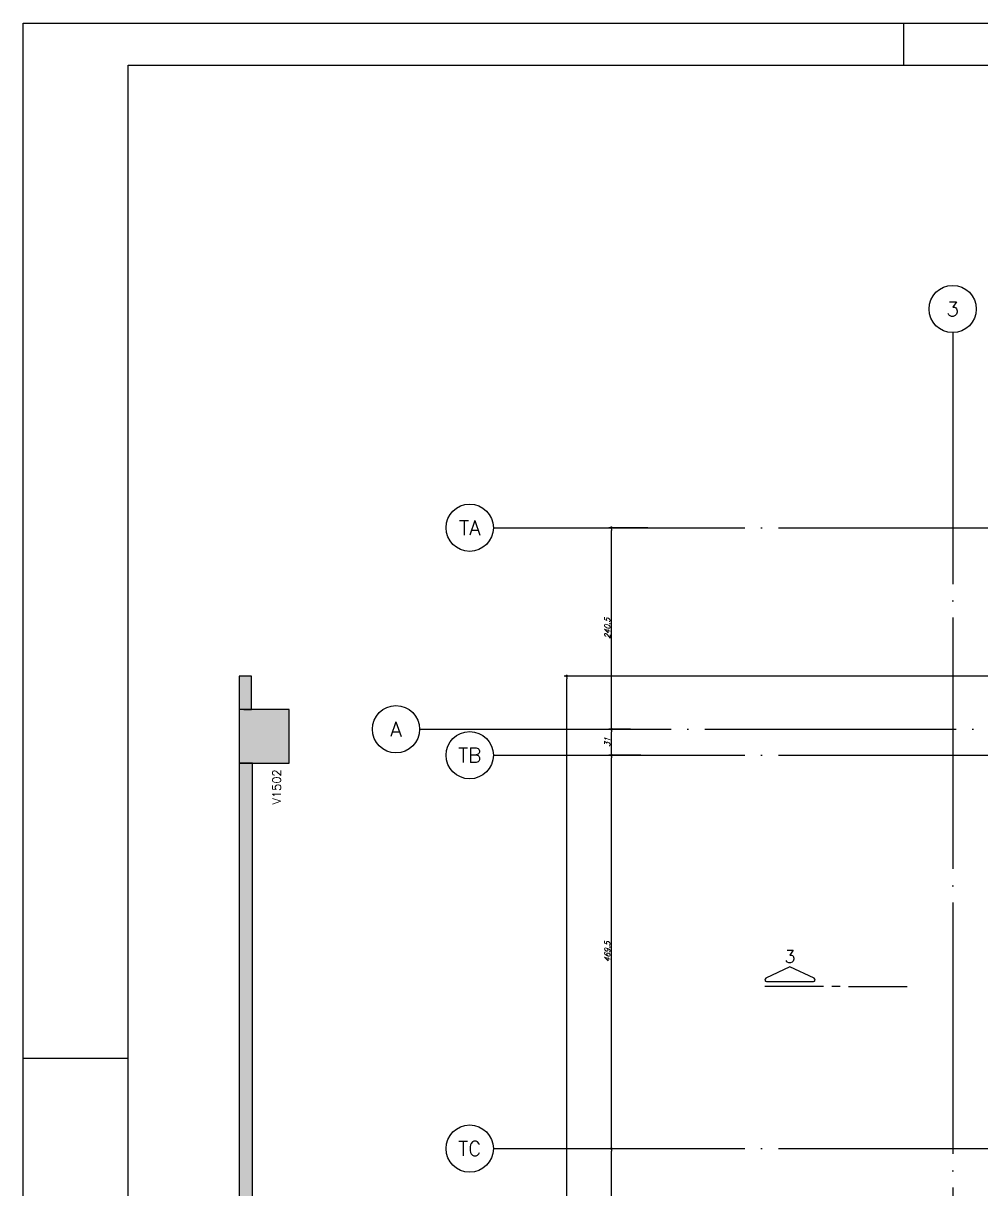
# Model space of a CAD drawing. Header units: millimetres. Extents: x -2368 to 4502, y -1988 to 2217.
# Drawn here: x -2368 to -1226, y 826 to 2217 of the extents above; entities that cross this region are included whole.
import ezdxf
from ezdxf.enums import TextEntityAlignment as Align

# ---------------------------------------------------------------- set-up
doc = ezdxf.new("R2010")
doc.units = ezdxf.units.MM
doc.header["$LTSCALE"] = 50
doc.linetypes.add('EIXO', pattern=[6.8, 6, -0.4, 0, -0.4])
for name, color, linetype in [('F-CORTE', 4, 'Continuous'), ('F-CORTE-INDICAÇÃO', 4, 'Continuous'), ('F-COTAS', 106, 'Continuous'), ('F-EIXO', 12, 'EIXO'), ('F-MARGEM', 1, 'Continuous'), ('F-SOLIDO-CORTE', 71, 'Continuous'), ('F-TEXTO', 6, 'Continuous'), ('F-TEXTO-YELLOW', 2, 'Continuous')]:
    doc.layers.add(name, color=color, linetype=linetype)
doc.styles.add('CP-TEXT-INCL', font='romans.shx', dxfattribs={"oblique": 20})
doc.styles.add('MCP', font='romans.shx')
doc.styles.add('ROMANS', font='romans.shx')
doc.dimstyles.new('CP-COTAS-50', dxfattribs={"dimscale": 0.64, "dimtxt": 10, "dimasz": 5, "dimexe": 5, "dimexo": 5, "dimgap": 2.5, "dimtad": 1, "dimdec": 1, "dimdsep": 46, "dimtxsty": 'CP-TEXT-INCL', "dimblk1": 'DOT', "dimblk2": 'DOT', "dimsah": 1, "dimcen": 9, "dimclrd": 256, "dimclre": 256, "dimclrt": 256, "dimadec": 0, "dimazin": 0, "dimtfac": 1, "dimtdec": 1, "dimtmove": 2, "dimatfit": 3, "dimldrblk": 'DOT', "dimfxl": 0, "dimtolj": 1, "dimarcsym": 0})

# ---------------------------------------------------------------- blocks, each defined once
blk = doc.blocks.new('*U8')
at = {"layer": 'F-CORTE-INDICAÇÃO'}
for p, q in [((-100, 0), (-170, 0)), ((-80, 0), (-90, 0)), ((-70, 0), (0, 0))]:
    blk.add_line(p, q, dxfattribs=at)
blk.add_lwpolyline([(-112, 6, 0.802585), (-111.2, 9.8), (-140, 23.3), (-168.8, 9.8, 0.802585), (-168, 6)], format="xyb", close=True, dxfattribs=at)
at = {"layer": 'F-CORTE-INDICAÇÃO', "style": 'ROMANS'}
blk.add_attdef('CORTE', text='', height=15, dxfattribs=at).set_placement((-140, 35.8), align=Align.MIDDLE_CENTER)
at = {"layer": 'F-CORTE-INDICAÇÃO', "color": 2, "style": 'ROMANS'}
blk.add_attdef('FOLHA', text='', height=12, dxfattribs=at).set_placement((-140, -10), align=Align.MIDDLE_CENTER)
blk = doc.blocks.new('*U13')
at = {"layer": 'F-EIXO'}
blk.add_line((0, 0), (4857.5, 0), dxfattribs=at)
at = {"layer": 'F-EIXO', "color": 2, "linetype": 'Continuous'}
blk.add_circle((-28.2, 0), 28.2, dxfattribs=at)
at = {"layer": 'F-TEXTO', "style": 'ROMANS'}
blk.add_attdef('EIXO', text='', height=17.5, dxfattribs=at).set_placement((-28.2, 0), align=Align.MIDDLE_CENTER)
blk = doc.blocks.new('*U14')
at = {"layer": 'F-EIXO'}
blk.add_line((0, 0), (4945.5, 0), dxfattribs=at)
at = {"layer": 'F-EIXO', "color": 2, "linetype": 'Continuous'}
blk.add_circle((-28.2, 0), 28.2, dxfattribs=at)
at = {"layer": 'F-TEXTO', "style": 'ROMANS'}
blk.add_attdef('EIXO', text='', height=17.5, dxfattribs=at).set_placement((-28.2, 0), align=Align.MIDDLE_CENTER)
blk = doc.blocks.new('*U171')
at = {"layer": 'F-EIXO'}
blk.add_line((0, 0), (0, -2878.8), dxfattribs=at)
at = {"layer": 'F-EIXO', "color": 2, "linetype": 'Continuous'}
blk.add_circle((0, 28.2), 28.2, dxfattribs=at)
at = {"layer": 'F-TEXTO', "style": 'ROMANS'}
blk.add_attdef('EIXO', text='', height=17.5, rotation=360, dxfattribs=at).set_placement((0, 28.2), align=Align.MIDDLE_CENTER)
blk = doc.blocks.new('_DOT')
at = {"color": 0, "linetype": 'ByBlock'}
blk.add_line((-0.5, 0), (-1, 0), dxfattribs=at)
at = {"color": 0, "linetype": 'ByBlock', "const_width": 0.5}
blk.add_lwpolyline([(-0.25, 0, 1), (0.25, 0, 1)], format="xyb", close=True, dxfattribs=at)
blk = doc.blocks.new('*D230')
at = {"layer": 'DEFPOINTS', "color": 0, "transparency": 16777216}
for p in [(-1720, 1438), (-1200, 1438), (-1389, -579)]:
    blk.add_point(p, dxfattribs=at)
at = {"layer": 'F-COTAS', "lineweight": -2, "transparency": 16777216}
for p, q in [((-1203.2, 1438), (-1723.2, 1438)), ((-1720, -575.8), (-1720, 1434.8)), ((-1392.2, -579), (-1723.2, -579))]:
    blk.add_line(p, q, dxfattribs=at)
at = {"layer": 'F-COTAS', "lineweight": -2, "transparency": 16777216, "xscale": 3.2, "yscale": 3.2, "zscale": 3.2}
for p, rotation in [((-1720, 1438), 90), ((-1720, -579), 270)]:
    blk.add_blockref('_DOT', p, dxfattribs=dict(at, rotation=rotation))
at = {"layer": 'F-COTAS', "transparency": 16777216, "insert": (-1724.8, 429.5), "char_height": 6.4, "attachment_point": 5, "rotation": 90, "style": 'CP-TEXT-INCL'}
blk.add_mtext('\\A1;2017', dxfattribs=at)
blk = doc.blocks.new('*D238')
at = {"layer": 'DEFPOINTS', "color": 0, "transparency": 16777216}
for p in [(-1666.7, 874), (-1666.7, 874), (-1666.7, 655)]:
    blk.add_point(p, dxfattribs=at)
at = {"layer": 'F-COTAS', "lineweight": -2, "transparency": 16777216}
blk.add_line((-1666.7, 658.2), (-1666.7, 870.8), dxfattribs=at)
at = {"layer": 'F-COTAS', "lineweight": -2, "transparency": 16777216, "xscale": 3.2, "yscale": 3.2, "zscale": 3.2}
for p, rotation in [((-1666.7, 874), 90), ((-1666.7, 655), 270)]:
    blk.add_blockref('_DOT', p, dxfattribs=dict(at, rotation=rotation))
at = {"layer": 'F-COTAS', "transparency": 16777216, "insert": (-1671.5, 764.5), "char_height": 6.4, "attachment_point": 5, "rotation": 90, "style": 'CP-TEXT-INCL'}
blk.add_mtext('\\A1;219', dxfattribs=at)
blk = doc.blocks.new('*D239')
at = {"layer": 'DEFPOINTS', "color": 0, "transparency": 16777216}
for p in [(-1666.7, 1343.5), (-1628.3, 1343.5), (-1666.7, 874)]:
    blk.add_point(p, dxfattribs=at)
at = {"layer": 'F-COTAS', "lineweight": -2, "transparency": 16777216}
for p, q in [((-1631.5, 1343.5), (-1669.9, 1343.5)), ((-1666.7, 877.2), (-1666.7, 1340.3))]:
    blk.add_line(p, q, dxfattribs=at)
at = {"layer": 'F-COTAS', "lineweight": -2, "transparency": 16777216, "xscale": 3.2, "yscale": 3.2, "zscale": 3.2}
for p, rotation in [((-1666.7, 1343.5), 90), ((-1666.7, 874), 270)]:
    blk.add_blockref('_DOT', p, dxfattribs=dict(at, rotation=rotation))
at = {"layer": 'F-COTAS', "transparency": 16777216, "insert": (-1671.5, 1108.8), "char_height": 6.4, "attachment_point": 5, "rotation": 90, "style": 'CP-TEXT-INCL'}
blk.add_mtext('\\A1;469.5', dxfattribs=at)
blk = doc.blocks.new('*D240')
at = {"layer": 'DEFPOINTS', "color": 0, "transparency": 16777216}
for p in [(-1666.7, 1374.5), (-1640.8, 1374.5), (-1628.3, 1343.5)]:
    blk.add_point(p, dxfattribs=at)
at = {"layer": 'F-COTAS', "lineweight": -2, "transparency": 16777216}
for p, q in [((-1644, 1374.5), (-1669.9, 1374.5)), ((-1666.7, 1346.7), (-1666.7, 1371.3)), ((-1631.5, 1343.5), (-1669.9, 1343.5))]:
    blk.add_line(p, q, dxfattribs=at)
at = {"layer": 'F-COTAS', "lineweight": -2, "transparency": 16777216, "xscale": 3.2, "yscale": 3.2, "zscale": 3.2}
for p, rotation in [((-1666.7, 1374.5), 90), ((-1666.7, 1343.5), 270)]:
    blk.add_blockref('_DOT', p, dxfattribs=dict(at, rotation=rotation))
at = {"layer": 'F-COTAS', "transparency": 16777216, "insert": (-1671.5, 1359), "char_height": 6.4, "attachment_point": 5, "rotation": 90, "style": 'CP-TEXT-INCL'}
blk.add_mtext('\\A1;31', dxfattribs=at)
blk = doc.blocks.new('*D241')
at = {"layer": 'DEFPOINTS', "color": 0, "transparency": 16777216}
for p in [(-1666.7, 1615), (-1619.9, 1615), (-1640.8, 1374.5)]:
    blk.add_point(p, dxfattribs=at)
at = {"layer": 'F-COTAS', "lineweight": -2, "transparency": 16777216}
for p, q in [((-1623.1, 1615), (-1669.9, 1615)), ((-1666.7, 1377.7), (-1666.7, 1611.8)), ((-1644, 1374.5), (-1669.9, 1374.5))]:
    blk.add_line(p, q, dxfattribs=at)
at = {"layer": 'F-COTAS', "lineweight": -2, "transparency": 16777216, "xscale": 3.2, "yscale": 3.2, "zscale": 3.2}
for p, rotation in [((-1666.7, 1615), 90), ((-1666.7, 1374.5), 270)]:
    blk.add_blockref('_DOT', p, dxfattribs=dict(at, rotation=rotation))
at = {"layer": 'F-COTAS', "transparency": 16777216, "insert": (-1671.5, 1494.8), "char_height": 6.4, "attachment_point": 5, "rotation": 90, "style": 'CP-TEXT-INCL'}
blk.add_mtext('\\A1;240.5', dxfattribs=at)
blk = doc.blocks.new('A0-1L')
at = {"layer": 'F-MARGEM', "color": 2}
for p, q in [((0, 0), (0, 84.1)), ((0, 84.1), (137.4, 84.1)), ((21, 84.1), (21, 83.1)), ((21, 84.1), (21, 83.1)), ((0, 59.4), (2.5, 59.4)), ((0, 59.4), (2.5, 59.4))]:
    blk.add_line(p, q, dxfattribs=at)
blk.add_lwpolyline([(0, 84.1), (137.4, 84.1), (137.4, 0), (0, 0)], close=True, dxfattribs=at)
at = {"layer": 'F-MARGEM', "color": 7}
blk.add_lwpolyline([(2.5, 83.1), (136.4, 83.1), (136.4, 1), (2.5, 1)], close=True, dxfattribs=at)

msp = doc.modelspace()

# ---------------------------------------------------------------- hatches: boundary and pattern name
at = {"layer": 'F-SOLIDO-CORTE', "linetype": 'Continuous'}
for points in [[(-2110.95, 1405.74), (-2110.95, 1402.29), (-2110.95, 1401.97), (-2110.95, 1398), (-2110.55, 1398), (-2105.39, 1398), (-2095.95, 1398), (-2095.95, 1398.23), (-2095.95, 1402.29), (-2095.95, 1405.74), (-2095.95, 1406.76), (-2095.95, 1438), (-2096.04, 1438), (-2099.45, 1438), (-2110.95, 1438), (-2110.95, 1406.76)], [(-2109.12, 1334), (-2087.86, 1334), (-2050.95, 1334), (-2050.95, 1373.37), (-2050.95, 1374.62), (-2050.95, 1389.15), (-2050.95, 1389.82), (-2050.95, 1398), (-2052.59, 1398), (-2072.39, 1398), (-2110.95, 1398), (-2110.95, 1397.3), (-2110.95, 1389.15), (-2110.95, 1387.89), (-2110.95, 1373.37), (-2110.95, 1334)], [(-2110.95, 701.08), (-2110.95, 664.5), (-2110.13, 664.5), (-2103.53, 664.5), (-2094.95, 664.5), (-2094.95, 667.56), (-2094.95, 704.14), (-2094.95, 704.25), (-2094.95, 705.53), (-2094.95, 705.83), (-2094.95, 709.43), (-2094.95, 716.62), (-2094.95, 801.84), (-2094.95, 806.51), (-2094.95, 856.13), (-2094.95, 859.06), (-2094.95, 888.17), (-2094.95, 1334), (-2095.44, 1334), (-2101.11, 1334), (-2110.95, 1334), (-2110.95, 888.17), (-2110.95, 885.42), (-2110.95, 856.13), (-2110.95, 851.9), (-2110.95, 801.84), (-2110.95, 794.64), (-2110.95, 709.43), (-2110.95, 709.12), (-2110.95, 705.53), (-2110.95, 705.42), (-2110.95, 704.14)]]:
    msp.add_hatch(color=256, dxfattribs=at).paths.add_polyline_path(points, flags=16)

# ---------------------------------------------------------------- linework, layer by layer
at = {"layer": 'F-CORTE', "linetype": 'Continuous'}
for p, q in [((-2099.45, 1438), (-2110.95, 1438)), ((-2110.95, 1438), (-2110.95, 1334)), ((-2096.04, 1438), (-2099.45, 1438)), ((-2095.95, 1438), (-2096.04, 1438)), ((-2095.95, 1406.76), (-2095.95, 1438)), ((-2095.95, 1405.74), (-2095.95, 1406.76)), ((-2095.95, 1402.29), (-2095.95, 1405.74)), ((-2095.95, 1398.23), (-2095.95, 1402.29)), ((-2095.95, 1398), (-2095.95, 1398.23)), ((-2072.39, 1398), (-2095.95, 1398)), ((-2052.59, 1398), (-2072.39, 1398)), ((-2050.95, 1398), (-2052.59, 1398)), ((-2050.95, 1389.82), (-2050.95, 1398)), ((-2050.95, 1389.15), (-2050.95, 1389.82)), ((-2050.95, 1374.62), (-2050.95, 1389.15)), ((-2050.95, 1373.37), (-2050.95, 1374.62)), ((-2050.95, 1334), (-2050.95, 1373.37)), ((-2110.95, 1334), (-2110.95, 888.17)), ((-2094.95, 888.17), (-2094.95, 1334)), ((-2094.95, 1334), (-2050.95, 1334)), ((-2110.95, 888.17), (-2110.95, 885.42)), ((-2110.95, 885.42), (-2110.95, 856.13)), ((-2094.95, 859.06), (-2094.95, 888.17)), ((-2110.95, 856.13), (-2110.95, 851.9)), ((-2110.95, 851.9), (-2110.95, 801.84)), ((-2094.95, 856.13), (-2094.95, 859.06)), ((-2094.95, 806.51), (-2094.95, 856.13))]:
    msp.add_line(p, q, dxfattribs=at)
at = {"layer": 'F-SOLIDO-CORTE'}
for p, q in [((-2099.45, 1438), (-2110.95, 1438)), ((-2096.04, 1438), (-2099.45, 1438)), ((-2095.95, 1438), (-2096.04, 1438)), ((-2095.95, 1406.76), (-2095.95, 1438)), ((-2095.95, 1405.74), (-2095.95, 1406.76)), ((-2095.95, 1402.29), (-2095.95, 1405.74)), ((-2072.39, 1398), (-2110.95, 1398)), ((-2105.39, 1398), (-2095.95, 1398)), ((-2095.95, 1398.23), (-2095.95, 1402.29)), ((-2095.95, 1398), (-2095.95, 1398.23)), ((-2052.59, 1398), (-2072.39, 1398)), ((-2050.95, 1398), (-2052.59, 1398)), ((-2050.95, 1389.82), (-2050.95, 1398)), ((-2110.95, 1387.89), (-2110.95, 1373.37)), ((-2050.95, 1389.15), (-2050.95, 1389.82)), ((-2050.95, 1374.62), (-2050.95, 1389.15)), ((-2110.95, 1373.37), (-2110.95, 1334)), ((-2050.95, 1373.37), (-2050.95, 1374.62)), ((-2050.95, 1334), (-2050.95, 1373.37)), ((-2101.11, 1334), (-2110.95, 1334)), ((-2110.95, 1334), (-2110.95, 888.17)), ((-2110.95, 1334), (-2109.12, 1334)), ((-2109.12, 1334), (-2087.86, 1334)), ((-2095.44, 1334), (-2101.11, 1334)), ((-2094.95, 1334), (-2095.44, 1334)), ((-2094.95, 888.17), (-2094.95, 1334)), ((-2087.86, 1334), (-2050.95, 1334)), ((-2110.95, 888.17), (-2110.95, 885.42)), ((-2110.95, 885.42), (-2110.95, 856.13)), ((-2094.95, 859.06), (-2094.95, 888.17)), ((-2110.95, 856.13), (-2110.95, 851.9)), ((-2110.95, 851.9), (-2110.95, 801.84)), ((-2094.95, 856.13), (-2094.95, 859.06)), ((-2094.95, 806.51), (-2094.95, 856.13))]:
    msp.add_line(p, q, dxfattribs=at)

# ---------------------------------------------------------------- block references
at = {"layer": 'F-CORTE-INDICAÇÃO', "linetype": 'Continuous'}
ref = msp.add_blockref('*U8', (-1313.61, 1067.46), dxfattribs=at)
ref.add_attrib('CORTE', '3', dxfattribs={"height": 15, "style": 'ROMANS'}).set_placement((-1453.61, 1103.22), align=Align.MIDDLE_CENTER)
at = {"layer": 'F-EIXO', "linetype": 'Continuous'}
for name, p, values in [('*U171', (-1259.5, 1847.82), {'EIXO': '3'}), ('*U13', (-1807.52, 1615), {'EIXO': 'TA'}), ('*U14', (-1895.47, 1374.5), {'EIXO': 'A'}), ('*U13', (-1807.52, 1343.5), {'EIXO': 'TB'}), ('*U13', (-1807.52, 874), {'EIXO': 'TC'})]:
    msp.add_blockref(name, p, dxfattribs=at).add_auto_attribs(values)
at = {"layer": 'F-MARGEM', "xscale": 50, "yscale": 50, "zscale": 50}
msp.add_blockref('A0-1L', (-2368.28, -1987.99), dxfattribs=at)

# ---------------------------------------------------------------- texts
at = {"layer": 'F-TEXTO-YELLOW', "style": 'MCP'}
msp.add_text('V1502', height=10, rotation=90, dxfattribs=at).set_placement((-2060.95, 1284.64))

# ---------------------------------------------------------------- dimensions: what is measured, and where the dimension line sits
at = {"layer": 'F-COTAS'}
for base, p1, p2, picture, middle in [((-1666.74, 1615), (-1640.81, 1374.5), (-1619.94, 1615), '*D241', (-1671.54, 1494.75)), ((-1720.01, 1438), (-1389, -579), (-1200, 1438), '*D230', (-1724.81, 429.5)), ((-1666.74, 1374.5), (-1628.29, 1343.5), (-1640.81, 1374.5), '*D240', (-1671.54, 1359)), ((-1666.74, 1343.5), (-1666.74, 874), (-1628.29, 1343.5), '*D239', (-1671.54, 1108.75)), ((-1666.74, 874), (-1666.74, 655), (-1666.74, 874), '*D238', (-1671.54, 764.5))]:
    dim = msp.add_linear_dim(base=base, p1=p1, p2=p2, angle=90, dimstyle='CP-COTAS-50', dxfattribs=at)
    dim.commit()
    dim.dimension.update_dxf_attribs({"geometry": picture, "text_midpoint": middle})

doc.saveas('drawing.dxf')
